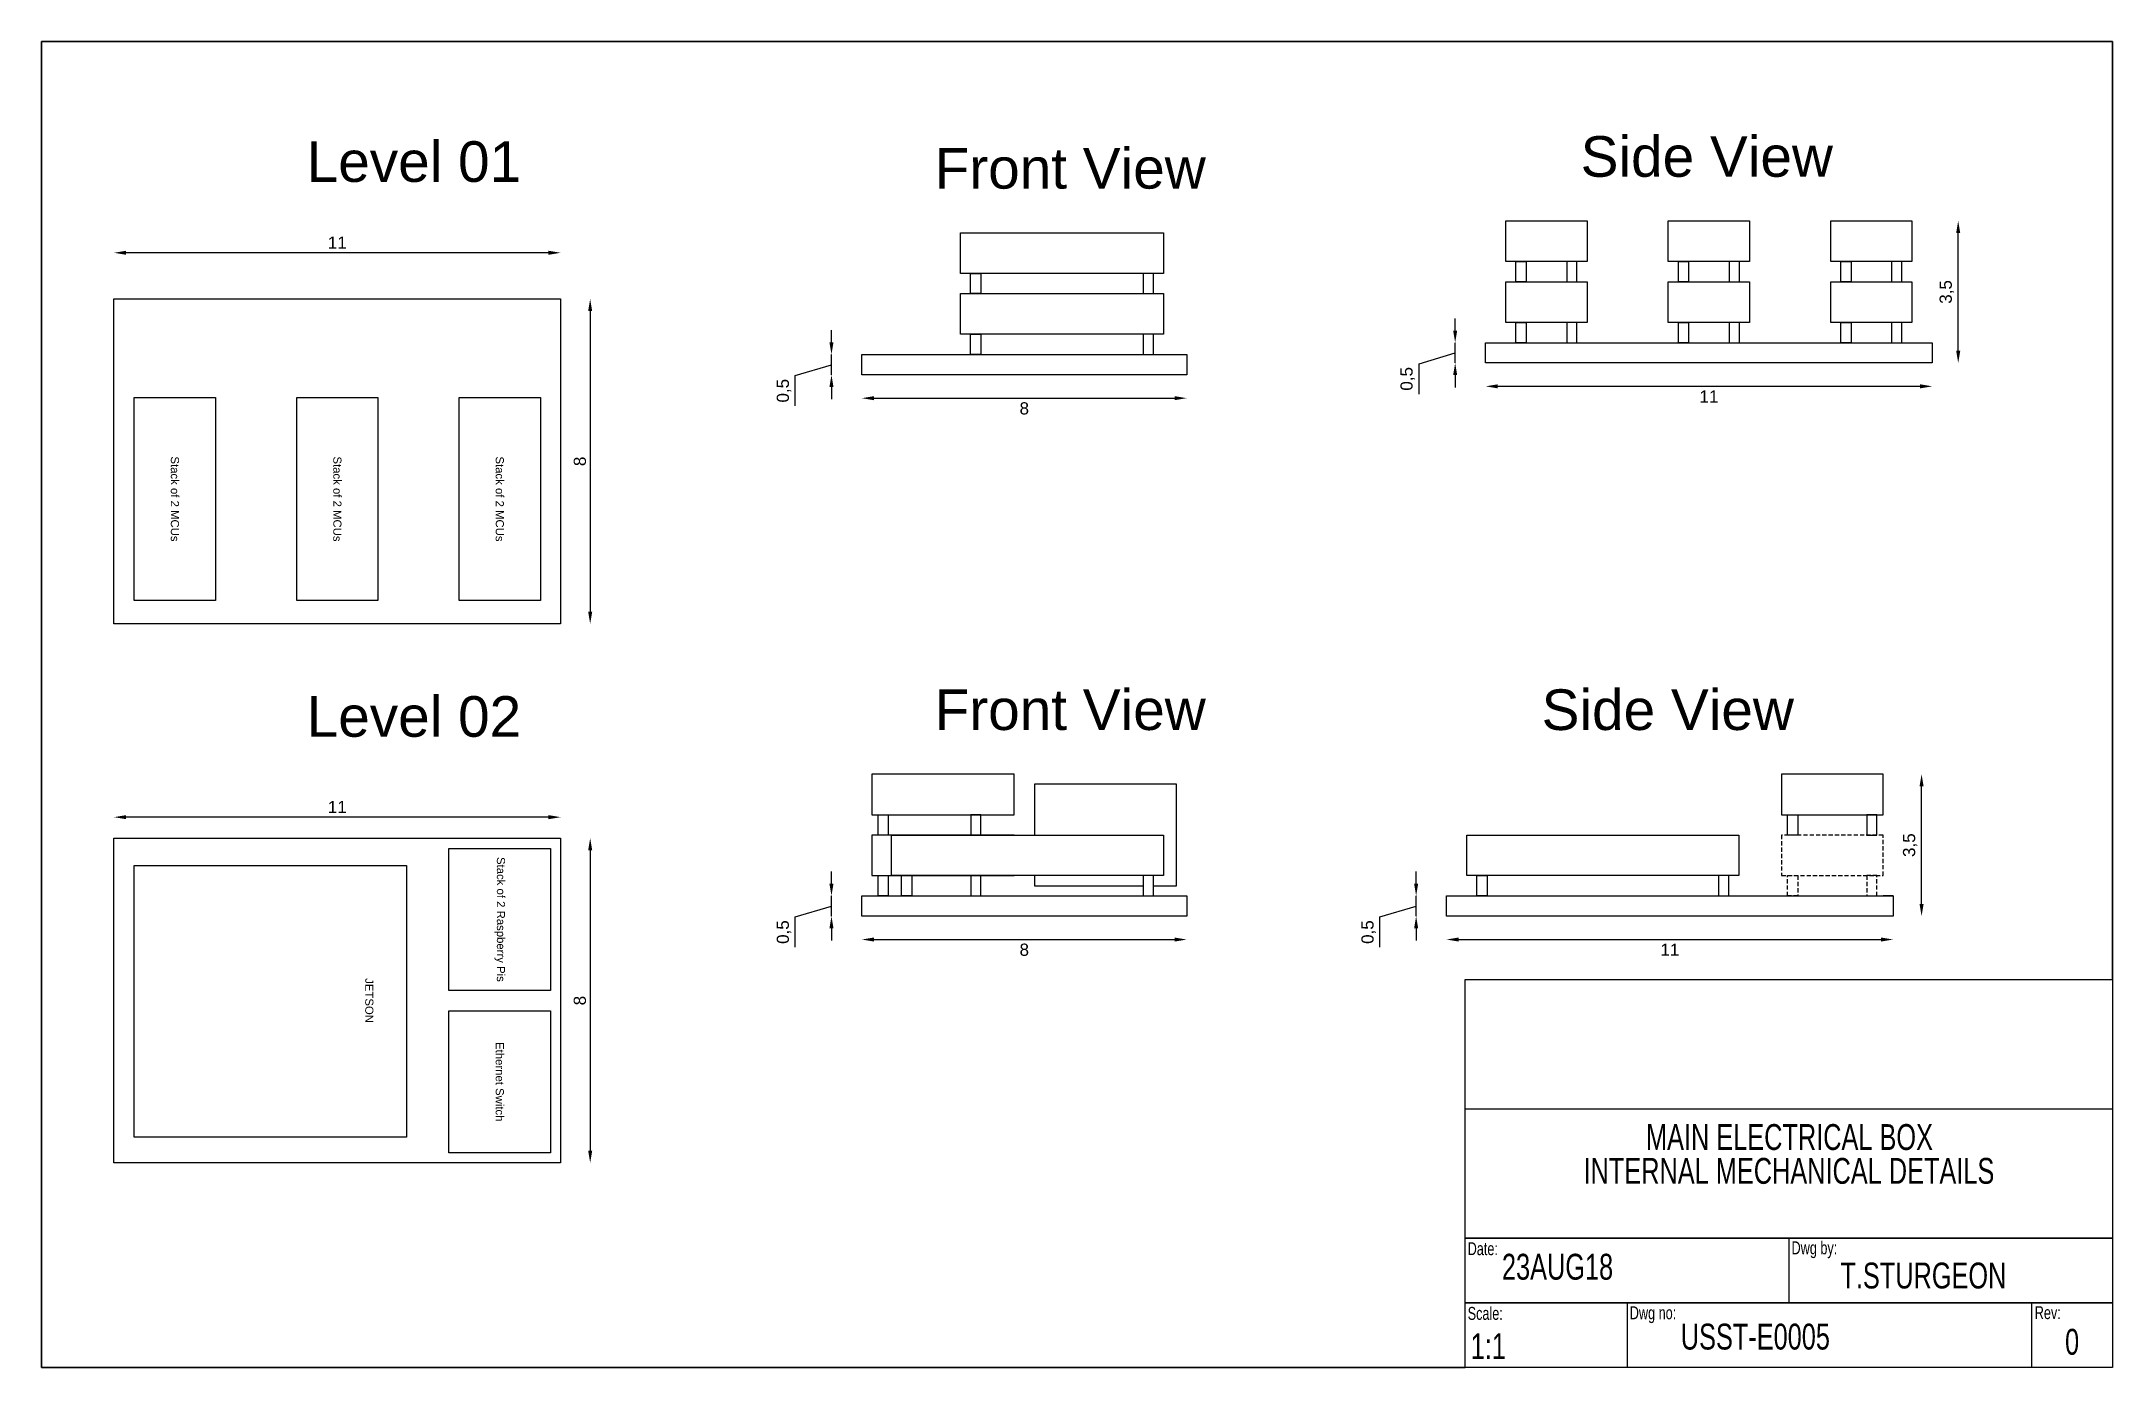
# Paper-space layout 'Sheet1' of a CAD drawing. Header units: millimetres. Extents: x 3 to 403, y 0 to 256.
# The model-space entities are those that its viewports show. They can reach past a viewport. Long polylines and large blocks are cut down to what shows.
import ezdxf
from ezdxf.enums import TextEntityAlignment as Align

# ---------------------------------------------------------------- set-up
doc = ezdxf.new("R2010")
doc.units = ezdxf.units.MM
doc.linetypes.add('HIDDEN', pattern=[9.525, 6.35, -3.175])
doc.styles.get("Standard").update_dxf_attribs({"font": 'arial.ttf'})
doc.dimstyles.new('ISO-25', dxfattribs={"dimtxt": 0.3, "dimasz": 0.3, "dimexe": 0.2, "dimexo": 0.2, "dimgap": 0.1, "dimtad": 1, "dimtxsty": 'Standard', "dimcen": 2.5, "dimse1": 1, "dimse2": 1, "dimadec": 0, "dimazin": 0, "dimtfac": 1, "dimtmove": 1, "dimatfit": 3, "dimfxl": 1, "dimarcsym": 0})

# ---------------------------------------------------------------- blocks, each defined once
blk = doc.blocks.new('Title Block')
for p, q in [((27, 2), (27, 1)), ((27, 1), (22, 1)), ((24.5, 1), (22, 1)), ((24.5, 1), (24.5, 0)), ((27, 1), (32, 1)), ((29.5, 1), (32, 1)), ((30.75, 1), (32, 1)), ((30.75, 1), (30.75, 0)), ((32, 0), (32, 0))]:
    blk.add_line(p, q)
for points in [[(0, 0), (0, 20.5), (32, 20.5), (32, 0)], [(22, 0), (22, 6), (32, 6), (32, 0)], [(22, 2), (22, 4), (32, 4), (32, 2)], [(22, 1), (22, 2), (32, 2), (32, 1)], [(22, 0), (22, 1), (32, 1), (32, 0)]]:
    blk.add_lwpolyline(points, close=True)
at = {"width": 0.7}
for s, p in [('Date:', (22.036, 1.738)), ('Dwg by:', (27.04, 1.751)), ('Scale:', (22.036, 0.738)), ('Dwg no:', (24.541, 0.747)), ('Rev:', (30.798, 0.749))]:
    blk.add_text(s, height=0.2, dxfattribs=at).set_placement(p)
for tag, p in [('TITLE01', (27.008, 3.364)), ('TITLE02', (27, 2.841)), ('TITLE03', (27, 2.315)), ('REV_NUM', (31.375, 0.199))]:
    blk.add_attdef(tag, text='', height=0.4, dxfattribs=at).set_placement(p, align=Align.CENTER)
blk.add_attdef('DATE', text='', height=0.4, dxfattribs=at).set_placement((22.566, 1.759), align=Align.TOP_LEFT)
for tag, p in [('DWG_BY', (27.795, 1.223)), ('DWG_NO', (25.329, 0.279)), ('SCALE', (22.083, 0.131))]:
    blk.add_attdef(tag, p, '', height=0.4, dxfattribs=at)
blk = doc.blocks.new('*D50')
at = {"color": 0, "lineweight": -2}
blk.add_line((-308.381, 416.993), (-318.781, 416.993), dxfattribs=at)
at = {"color": 0}
for points in [[(-318.781, 417.043), (-318.781, 416.943), (-319.081, 416.993)], [(-308.381, 416.943), (-308.381, 417.043), (-308.081, 416.993)]]:
    blk.add_solid(points, dxfattribs=at)
at = {"layer": 'Defpoints', "color": 0}
for p in [(-319.081, 416.993), (-319.081, 415.855), (-308.081, 415.855)]:
    blk.add_point(p, dxfattribs=at)
at = {"color": 0, "insert": (-313.581, 417.244), "char_height": 0.3, "attachment_point": 5}
blk.add_mtext('11', dxfattribs=at)
blk = doc.blocks.new('*D51')
at = {"color": 0, "lineweight": -2}
blk.add_line((-307.354, 415.555), (-307.354, 408.155), dxfattribs=at)
at = {"color": 0}
for points in [[(-307.304, 415.555), (-307.404, 415.555), (-307.354, 415.855)], [(-307.404, 408.155), (-307.304, 408.155), (-307.354, 407.855)]]:
    blk.add_solid(points, dxfattribs=at)
at = {"layer": 'Defpoints', "color": 0}
for p in [(-308.081, 415.855), (-308.081, 407.855), (-307.354, 407.855)]:
    blk.add_point(p, dxfattribs=at)
at = {"color": 0, "insert": (-307.608, 411.855), "char_height": 0.3, "attachment_point": 5, "rotation": 90}
blk.add_mtext('8', dxfattribs=at)
blk = doc.blocks.new('*D52')
at = {"color": 0, "lineweight": -2}
blk.add_line((-300.365, 413.411), (-292.965, 413.411), dxfattribs=at)
at = {"color": 0}
for points in [[(-300.365, 413.461), (-300.365, 413.361), (-300.665, 413.411)], [(-292.965, 413.361), (-292.965, 413.461), (-292.665, 413.411)]]:
    blk.add_solid(points, dxfattribs=at)
at = {"layer": 'Defpoints', "color": 0}
for p in [(-300.665, 413.986), (-292.665, 413.986), (-292.665, 413.411)]:
    blk.add_point(p, dxfattribs=at)
at = {"color": 0, "insert": (-296.665, 413.158), "char_height": 0.3, "attachment_point": 5}
blk.add_mtext('8', dxfattribs=at)
blk = doc.blocks.new('*D53')
at = {"color": 0, "lineweight": -2}
for p, q in [((-301.413, 414.786), (-301.413, 415.086)), ((-302.303, 413.969), (-301.413, 414.236)), ((-301.413, 413.986), (-301.413, 414.486)), ((-302.303, 413.221), (-302.303, 413.969)), ((-301.413, 413.686), (-301.413, 413.386))]:
    blk.add_line(p, q, dxfattribs=at)
at = {"color": 0}
for points in [[(-301.463, 414.786), (-301.363, 414.786), (-301.413, 414.486)], [(-301.363, 413.686), (-301.463, 413.686), (-301.413, 413.986)]]:
    blk.add_solid(points, dxfattribs=at)
at = {"layer": 'Defpoints', "color": 0}
for p in [(-301.413, 414.486), (-300.665, 414.486), (-300.665, 413.986)]:
    blk.add_point(p, dxfattribs=at)
at = {"color": 0, "insert": (-302.583, 413.595), "char_height": 0.3, "attachment_point": 5, "rotation": 90}
blk.add_mtext('0,5', dxfattribs=at)
blk = doc.blocks.new('*D65')
at = {"color": 0, "lineweight": -2}
blk.add_line((-285.007, 413.703), (-274.607, 413.703), dxfattribs=at)
at = {"color": 0}
for points in [[(-285.007, 413.753), (-285.007, 413.653), (-285.307, 413.703)], [(-274.607, 413.653), (-274.607, 413.753), (-274.307, 413.703)]]:
    blk.add_solid(points, dxfattribs=at)
at = {"layer": 'Defpoints', "color": 0}
for p in [(-285.307, 414.278), (-274.307, 414.278), (-274.307, 413.703)]:
    blk.add_point(p, dxfattribs=at)
at = {"color": 0, "insert": (-279.807, 413.452), "char_height": 0.3, "attachment_point": 5}
blk.add_mtext('11', dxfattribs=at)
blk = doc.blocks.new('*D66')
at = {"color": 0, "lineweight": -2}
for p, q in [((-286.055, 415.078), (-286.055, 415.378)), ((-286.055, 414.278), (-286.055, 414.778)), ((-286.945, 414.261), (-286.055, 414.528)), ((-286.945, 413.513), (-286.945, 414.261)), ((-286.055, 413.978), (-286.055, 413.678))]:
    blk.add_line(p, q, dxfattribs=at)
at = {"color": 0}
for points in [[(-286.105, 415.078), (-286.005, 415.078), (-286.055, 414.778)], [(-286.005, 413.978), (-286.105, 413.978), (-286.055, 414.278)]]:
    blk.add_solid(points, dxfattribs=at)
at = {"layer": 'Defpoints', "color": 0}
for p in [(-286.055, 414.778), (-285.307, 414.778), (-285.307, 414.278)]:
    blk.add_point(p, dxfattribs=at)
at = {"color": 0, "insert": (-287.225, 413.887), "char_height": 0.3, "attachment_point": 5, "rotation": 90}
blk.add_mtext('0,5', dxfattribs=at)
blk = doc.blocks.new('*D67')
at = {"color": 0, "lineweight": -2}
blk.add_line((-308.381, 403.089), (-318.781, 403.089), dxfattribs=at)
at = {"color": 0}
for points in [[(-318.781, 403.139), (-318.781, 403.039), (-319.081, 403.089)], [(-308.381, 403.039), (-308.381, 403.139), (-308.081, 403.089)]]:
    blk.add_solid(points, dxfattribs=at)
at = {"layer": 'Defpoints', "color": 0}
for p in [(-319.081, 403.089), (-319.081, 401.951), (-308.081, 401.951)]:
    blk.add_point(p, dxfattribs=at)
at = {"color": 0, "insert": (-313.581, 403.339), "char_height": 0.3, "attachment_point": 5}
blk.add_mtext('11', dxfattribs=at)
blk = doc.blocks.new('*D68')
at = {"color": 0, "lineweight": -2}
blk.add_line((-307.354, 402.27), (-307.354, 394.87), dxfattribs=at)
at = {"color": 0}
for points in [[(-307.304, 402.27), (-307.404, 402.27), (-307.354, 402.57)], [(-307.404, 394.87), (-307.304, 394.87), (-307.354, 394.57)]]:
    blk.add_solid(points, dxfattribs=at)
at = {"layer": 'Defpoints', "color": 0}
for p in [(-308.081, 402.57), (-308.081, 394.57), (-307.354, 394.57)]:
    blk.add_point(p, dxfattribs=at)
at = {"color": 0, "insert": (-307.608, 398.57), "char_height": 0.3, "attachment_point": 5, "rotation": 90}
blk.add_mtext('8', dxfattribs=at)
blk = doc.blocks.new('*D69')
at = {"color": 0, "lineweight": -2}
blk.add_line((-300.365, 400.074), (-292.965, 400.074), dxfattribs=at)
at = {"color": 0}
for points in [[(-300.365, 400.124), (-300.365, 400.024), (-300.665, 400.074)], [(-292.965, 400.024), (-292.965, 400.124), (-292.665, 400.074)]]:
    blk.add_solid(points, dxfattribs=at)
at = {"layer": 'Defpoints', "color": 0}
for p in [(-300.665, 400.649), (-292.665, 400.649), (-292.665, 400.074)]:
    blk.add_point(p, dxfattribs=at)
at = {"color": 0, "insert": (-296.665, 399.821), "char_height": 0.3, "attachment_point": 5}
blk.add_mtext('8', dxfattribs=at)
blk = doc.blocks.new('*D70')
at = {"color": 0, "lineweight": -2}
for p, q in [((-301.413, 401.449), (-301.413, 401.749)), ((-302.303, 400.632), (-301.413, 400.899)), ((-301.413, 400.649), (-301.413, 401.149)), ((-302.303, 399.884), (-302.303, 400.632)), ((-301.413, 400.349), (-301.413, 400.049))]:
    blk.add_line(p, q, dxfattribs=at)
at = {"color": 0}
for points in [[(-301.463, 401.449), (-301.363, 401.449), (-301.413, 401.149)], [(-301.363, 400.349), (-301.463, 400.349), (-301.413, 400.649)]]:
    blk.add_solid(points, dxfattribs=at)
at = {"layer": 'Defpoints', "color": 0}
for p in [(-301.413, 401.149), (-300.665, 401.149), (-300.665, 400.649)]:
    blk.add_point(p, dxfattribs=at)
at = {"color": 0, "insert": (-302.583, 400.258), "char_height": 0.3, "attachment_point": 5, "rotation": 90}
blk.add_mtext('0,5', dxfattribs=at)
blk = doc.blocks.new('*D71')
at = {"color": 0, "lineweight": -2}
blk.add_line((-285.968, 400.074), (-275.568, 400.074), dxfattribs=at)
at = {"color": 0}
for points in [[(-285.968, 400.124), (-285.968, 400.024), (-286.268, 400.074)], [(-275.568, 400.024), (-275.568, 400.124), (-275.268, 400.074)]]:
    blk.add_solid(points, dxfattribs=at)
at = {"layer": 'Defpoints', "color": 0}
for p in [(-286.268, 400.649), (-275.268, 400.649), (-275.268, 400.074)]:
    blk.add_point(p, dxfattribs=at)
at = {"color": 0, "insert": (-280.768, 399.823), "char_height": 0.3, "attachment_point": 5}
blk.add_mtext('11', dxfattribs=at)
blk = doc.blocks.new('*D72')
at = {"color": 0, "lineweight": -2}
for p, q in [((-287.016, 401.449), (-287.016, 401.749)), ((-287.906, 400.632), (-287.016, 400.899)), ((-287.016, 400.649), (-287.016, 401.149)), ((-287.906, 399.884), (-287.906, 400.632)), ((-287.016, 400.349), (-287.016, 400.049))]:
    blk.add_line(p, q, dxfattribs=at)
at = {"color": 0}
for points in [[(-287.066, 401.449), (-286.966, 401.449), (-287.016, 401.149)], [(-286.966, 400.349), (-287.066, 400.349), (-287.016, 400.649)]]:
    blk.add_solid(points, dxfattribs=at)
at = {"layer": 'Defpoints', "color": 0}
for p in [(-287.016, 401.149), (-286.268, 401.149), (-286.268, 400.649)]:
    blk.add_point(p, dxfattribs=at)
at = {"color": 0, "insert": (-288.186, 400.258), "char_height": 0.3, "attachment_point": 5, "rotation": 90}
blk.add_mtext('0,5', dxfattribs=at)
blk = doc.blocks.new('*D73')
at = {"color": 0, "lineweight": -2}
blk.add_line((-274.57, 400.949), (-274.57, 403.849), dxfattribs=at)
at = {"color": 0}
for points in [[(-274.52, 403.849), (-274.62, 403.849), (-274.57, 404.149)], [(-274.62, 400.949), (-274.52, 400.949), (-274.57, 400.649)]]:
    blk.add_solid(points, dxfattribs=at)
at = {"layer": 'Defpoints', "color": 0}
for p in [(-275.518, 404.149), (-274.57, 404.149), (-275.268, 400.649)]:
    blk.add_point(p, dxfattribs=at)
at = {"color": 0, "insert": (-274.85, 402.399), "char_height": 0.3, "attachment_point": 5, "rotation": 90}
blk.add_mtext('3,5', dxfattribs=at)
blk = doc.blocks.new('*D74')
at = {"color": 0, "lineweight": -2}
blk.add_line((-273.668, 414.578), (-273.668, 417.478), dxfattribs=at)
at = {"color": 0}
for points in [[(-273.618, 417.478), (-273.718, 417.478), (-273.668, 417.778)], [(-273.718, 414.578), (-273.618, 414.578), (-273.668, 414.278)]]:
    blk.add_solid(points, dxfattribs=at)
at = {"layer": 'Defpoints', "color": 0}
for p in [(-274.807, 417.778), (-273.668, 417.778), (-274.307, 414.278)]:
    blk.add_point(p, dxfattribs=at)
at = {"color": 0, "insert": (-273.948, 416.028), "char_height": 0.3, "attachment_point": 5, "rotation": 90}
blk.add_mtext('3,5', dxfattribs=at)

msp = doc.modelspace()

# ---------------------------------------------------------------- linework, layer by layer
for p, q in [((-300.665, 414.486), (-298.237, 414.486)), ((-292.915, 403.899), (-296.415, 403.899)), ((-296.415, 403.899), (-296.415, 402.649)), ((-292.915, 401.399), (-292.915, 403.899)), ((-308.081, 402.57), (-308.081, 402.57)), ((-296.915, 402.649), (-300.415, 402.649)), ((-300.415, 402.649), (-300.415, 401.649)), ((-300.415, 401.649), (-296.915, 401.649)), ((-296.415, 401.649), (-296.415, 401.399)), ((-296.415, 401.399), (-293.737, 401.399)), ((-293.487, 401.399), (-292.915, 401.399)), ((-300.665, 401.149), (-298.237, 401.149)), ((-286.268, 401.149), (-286.268, 401.149)), ((-286.268, 401.149), (-285.768, 401.149)), ((-275.268, 401.149), (-275.518, 401.149))]:
    msp.add_line(p, q)
for points in [[(-284.807, 417.778), (-282.807, 417.778), (-282.807, 416.778), (-284.807, 416.778)], [(-280.807, 417.778), (-278.807, 417.778), (-278.807, 416.778), (-280.807, 416.778)], [(-276.807, 417.778), (-274.807, 417.778), (-274.807, 416.778), (-276.807, 416.778)], [(-293.237, 417.486), (-293.237, 416.486), (-298.237, 416.486), (-298.237, 417.486)], [(-284.557, 416.778), (-284.307, 416.778), (-284.307, 416.278), (-284.557, 416.278)], [(-283.057, 416.778), (-283.307, 416.778), (-283.307, 416.278), (-283.057, 416.278)], [(-280.557, 416.778), (-280.307, 416.778), (-280.307, 416.278), (-280.557, 416.278)], [(-279.057, 416.778), (-279.307, 416.778), (-279.307, 416.278), (-279.057, 416.278)], [(-276.557, 416.778), (-276.307, 416.778), (-276.307, 416.278), (-276.557, 416.278)], [(-275.057, 416.778), (-275.307, 416.778), (-275.307, 416.278), (-275.057, 416.278)], [(-297.987, 416.486), (-297.737, 416.486), (-297.737, 415.986), (-297.987, 415.986)], [(-293.487, 416.486), (-293.737, 416.486), (-293.737, 415.986), (-293.487, 415.986)], [(-284.807, 416.278), (-282.807, 416.278), (-282.807, 415.278), (-284.807, 415.278)], [(-280.807, 416.278), (-278.807, 416.278), (-278.807, 415.278), (-280.807, 415.278)], [(-276.807, 416.278), (-274.807, 416.278), (-274.807, 415.278), (-276.807, 415.278)], [(-319.081, 415.855), (-308.081, 415.855), (-308.081, 407.855), (-319.081, 407.855)], [(-293.237, 415.986), (-293.237, 414.986), (-298.237, 414.986), (-298.237, 415.986)], [(-284.557, 415.278), (-284.307, 415.278), (-284.307, 414.778), (-284.557, 414.778)], [(-283.057, 415.278), (-283.307, 415.278), (-283.307, 414.778), (-283.057, 414.778)], [(-280.557, 415.278), (-280.307, 415.278), (-280.307, 414.778), (-280.557, 414.778)], [(-279.057, 415.278), (-279.307, 415.278), (-279.307, 414.778), (-279.057, 414.778)], [(-276.557, 415.278), (-276.307, 415.278), (-276.307, 414.778), (-276.557, 414.778)], [(-275.057, 415.278), (-275.307, 415.278), (-275.307, 414.778), (-275.057, 414.778)], [(-297.987, 414.986), (-297.737, 414.986), (-297.737, 414.486), (-297.987, 414.486)], [(-293.487, 414.986), (-293.737, 414.986), (-293.737, 414.486), (-293.487, 414.486)], [(-285.307, 414.278), (-285.307, 414.778), (-274.307, 414.778), (-274.307, 414.278)], [(-300.665, 413.986), (-300.665, 414.486), (-292.665, 414.486), (-292.665, 413.986)], [(-316.581, 408.427), (-318.581, 408.427), (-318.581, 413.427), (-316.581, 413.427)], [(-312.581, 408.427), (-314.581, 408.427), (-314.581, 413.427), (-312.581, 413.427)], [(-308.581, 408.427), (-310.581, 408.427), (-310.581, 413.427), (-308.581, 413.427)], [(-300.415, 403.149), (-296.915, 403.149), (-296.915, 404.149), (-300.415, 404.149)], [(-278.018, 403.149), (-275.518, 403.149), (-275.518, 404.149), (-278.018, 404.149)], [(-300.265, 403.149), (-300.015, 403.149), (-300.015, 402.649), (-300.265, 402.649)], [(-297.735, 403.149), (-297.985, 403.149), (-297.985, 402.649), (-297.735, 402.649)], [(-277.868, 403.149), (-277.618, 403.149), (-277.618, 402.649), (-277.868, 402.649)], [(-275.668, 403.149), (-275.918, 403.149), (-275.918, 402.649), (-275.668, 402.649)], [(-319.081, 402.57), (-308.081, 402.57), (-308.081, 394.57), (-319.081, 394.57)], [(-308.081, 402.57), (-308.081, 402.57), (-308.081, 402.57), (-308.081, 402.57)], [(-293.237, 402.649), (-293.237, 401.649), (-299.937, 401.649), (-299.937, 402.649)], [(-279.068, 402.649), (-279.068, 401.649), (-285.768, 401.649), (-285.768, 402.649)], [(-318.581, 401.902), (-311.881, 401.902), (-311.881, 395.202), (-318.581, 395.202)], [(-308.331, 402.32), (-308.331, 398.82), (-310.831, 398.82), (-310.831, 402.32)], [(-300.265, 401.649), (-300.015, 401.649), (-300.015, 401.149), (-300.265, 401.149)], [(-299.687, 401.649), (-299.437, 401.649), (-299.437, 401.149), (-299.687, 401.149)], [(-297.735, 401.649), (-297.985, 401.649), (-297.985, 401.149), (-297.735, 401.149)], [(-293.487, 401.649), (-293.737, 401.649), (-293.737, 401.149), (-293.487, 401.149)], [(-285.518, 401.649), (-285.268, 401.649), (-285.268, 401.149), (-285.518, 401.149)], [(-279.318, 401.649), (-279.568, 401.649), (-279.568, 401.149), (-279.318, 401.149)], [(-300.665, 400.649), (-300.665, 401.149), (-292.665, 401.149), (-292.665, 400.649)], [(-286.268, 400.649), (-286.268, 401.149), (-275.268, 401.149), (-275.268, 400.649)], [(-308.331, 398.32), (-308.331, 394.82), (-310.831, 394.82), (-310.831, 398.32)]]:
    msp.add_lwpolyline(points, close=True)
at = {"linetype": 'HIDDEN'}
for points in [[(-278.018, 401.649), (-275.518, 401.649), (-275.518, 402.649), (-278.018, 402.649)], [(-277.868, 401.649), (-277.618, 401.649), (-277.618, 401.149), (-277.868, 401.149)], [(-275.668, 401.649), (-275.918, 401.649), (-275.918, 401.149), (-275.668, 401.149)]]:
    msp.add_lwpolyline(points, close=True, dxfattribs=at)

# ---------------------------------------------------------------- texts
at = {"char_height": 1, "width": 18.37343, "attachment_point": 1}
for s, insert in [('{Level 01}', (-314.335, 419.74)), ('{Side View}', (-282.965, 419.866)), ('{Front View}', (-298.873, 419.574)), ('{Level 02}', (-314.335, 406.07)), ('{Front View}', (-298.873, 406.237)), ('{Side View}', (-283.926, 406.237))]:
    msp.add_mtext(s, dxfattribs=dict(at, insert=insert))
at = {"char_height": 0.2, "attachment_point": 5, "rotation": 270}
for s, insert, width in [('{Stack of 2 MCUs}', (-317.581, 410.927), 5), ('{Stack of 2 MCUs}', (-313.581, 410.927), 5), ('{Stack of 2 MCUs}', (-309.581, 410.927), 5), ('{Stack of 2 Raspberry Pis}', (-309.581, 400.57), 3.5), ('{JETSON}', (-312.794, 398.57), 5), ('{Ethernet Switch}', (-309.581, 396.57), 3.5)]:
    msp.add_mtext(s, dxfattribs=dict(at, insert=insert, width=width))

# ---------------------------------------------------------------- dimensions: what is measured, and where the dimension line sits
for base, p1, p2, picture, middle in [((-273.668, 417.778), (-274.307, 414.278), (-274.807, 417.778), '*D74', (-273.948, 416.028)), ((-274.57, 404.149), (-275.268, 400.649), (-275.518, 404.149), '*D73', (-274.85, 402.399))]:
    dim = msp.add_linear_dim(base=base, p1=p1, p2=p2, angle=90, dimstyle='ISO-25', override={"dimlfac": 1})
    dim.commit()
    dim.dimension.update_dxf_attribs({"geometry": picture, "text_midpoint": middle})
for p1, p2, distance, override, picture, middle in [((-308.081, 415.855), (-319.081, 415.855), -1.138, {"dimlfac": 1}, '*D50', (-313.581, 417.244)), ((-308.081, 415.855), (-308.081, 407.855), 0.726, {"dimlfac": 1}, '*D51', (-307.608, 411.855)), ((-285.307, 414.278), (-285.307, 414.778), 0.748, {"dimlfac": 1}, '*D66', (-287.225, 414.161)), ((-300.665, 413.986), (-300.665, 414.486), 0.748, {"dimlfac": 1}, '*D53', (-302.583, 413.869)), ((-285.307, 414.278), (-274.307, 414.278), -0.575, {"dimtad": 2, "dimlfac": 1}, '*D65', (-279.807, 413.452)), ((-300.665, 413.986), (-292.665, 413.986), -0.575, {"dimtad": 2, "dimlfac": 1}, '*D52', (-296.665, 413.158)), ((-308.081, 401.951), (-319.081, 401.951), -1.138, {"dimlfac": 1}, '*D67', (-313.581, 403.339)), ((-308.081, 402.57), (-308.081, 394.57), 0.726, {"dimlfac": 1}, '*D68', (-307.608, 398.57)), ((-300.665, 400.649), (-300.665, 401.149), 0.748, {"dimlfac": 1}, '*D70', (-302.583, 400.532)), ((-286.268, 400.649), (-286.268, 401.149), 0.748, {"dimlfac": 1}, '*D72', (-288.186, 400.532)), ((-300.665, 400.649), (-292.665, 400.649), -0.575, {"dimtad": 2, "dimlfac": 1}, '*D69', (-296.665, 399.821)), ((-286.268, 400.649), (-275.268, 400.649), -0.575, {"dimtad": 2, "dimlfac": 1}, '*D71', (-280.768, 399.823))]:
    dim = msp.add_aligned_dim(p1=p1, p2=p2, distance=distance, dimstyle='ISO-25', override=override)
    dim.commit()
    dim.dimension.update_dxf_attribs({"geometry": picture, "text_midpoint": middle})

psp = doc.layouts.new('Sheet1')

# ---------------------------------------------------------------- linework, layer by layer
psp.add_lwpolyline([(402.68, 75), (402.68, 256.25), (2.68, 256.25), (2.68, 0), (277.68, 0), (277.68, 75), (402.68, 75)], close=True)

# ---------------------------------------------------------------- block references
at = {"xscale": 12.5, "yscale": 12.5, "zscale": 12.5}
psp.add_blockref('Title Block', (2.68, 0), dxfattribs=at).add_auto_attribs({'TITLE02': 'INTERNAL MECHANICAL DETAILS', 'TITLE01': 'MAIN ELECTRICAL BOX', 'DWG_BY': 'T.STURGEON', 'DATE': '23AUG18', 'DWG_NO': 'USST-E0005', 'SCALE': '1:1', 'REV_NUM': '0'})

# ---------------------------------------------------------------- viewports
at = {"layer": '0', "view_target_point": (-334.016, 415.768)}
vp = psp.add_viewport(center=(202.68, 128.13), size=(400, 256.2525), view_center_point=(38.649, -9.903), view_height=32.67219, dxfattribs=at)
vp.dxf.flags = 0x10000  # cut along an outline
vp.dxf.clipping_boundary_handle = psp.add_lwpolyline([(402.68, 75), (402.68, 256.25), (2.68, 256.25), (2.68, 0), (277.68, 0), (277.68, 75), (402.68, 75)], format="xyb", close=True, dxfattribs={"invisible": 1}).dxf.handle

doc.saveas('drawing.dxf')
